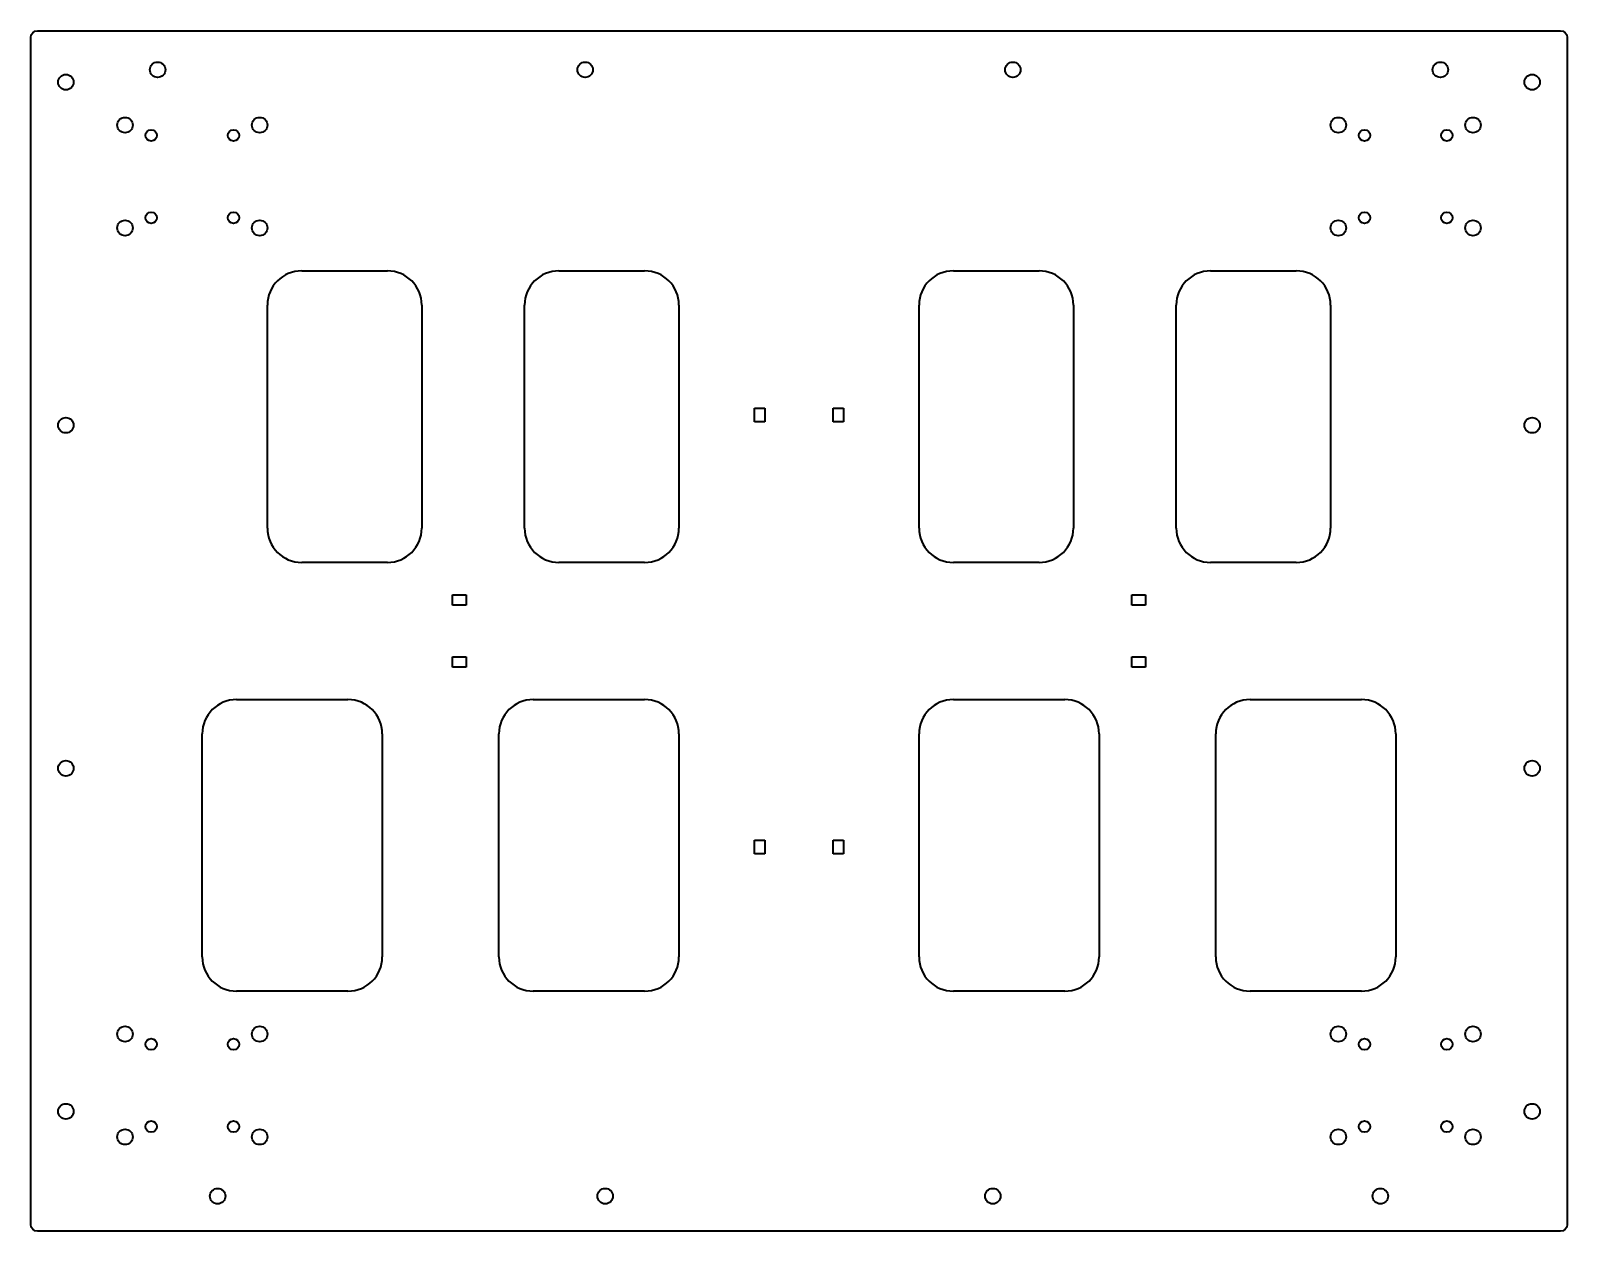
# Model space of a CAD drawing. Header units: millimetres. Extents: x 0 to 896, y 0 to 700.
import ezdxf

# ---------------------------------------------------------------- set-up
doc = ezdxf.new("R2010")
doc.units = ezdxf.units.MM
doc.layers.add('SIMUMAK Visible (ISO)', color=7, linetype='Continuous', lineweight=35)

# ---------------------------------------------------------------- blocks, each defined once
blk = doc.blocks.new('GLD-V003-BASE002_Sheet_GLD-V003-BASE002')
at = {"layer": 'SIMUMAK Visible (ISO)'}
for p, q in [((-444, 350), (444, 350)), ((-448, -346), (-448, 346)), ((448, 346), (448, -346)), ((-290, 210), (-240, 210)), ((-140, 210), (-90, 210)), ((90, 210), (140, 210)), ((240, 210), (290, 210)), ((-310, 60), (-310, 190)), ((-220, 190), (-220, 60)), ((-160, 60), (-160, 190)), ((-70, 190), (-70, 60)), ((70, 60), (70, 190)), ((160, 190), (160, 60)), ((220, 60), (220, 190)), ((310, 190), (310, 60)), ((-26, 130), (-20, 130)), ((-26, 122), (-26, 130)), ((-20, 130), (-20, 122)), ((20, 130), (26, 130)), ((20, 122), (20, 130)), ((26, 130), (26, 122)), ((-20, 122), (-26, 122)), ((26, 122), (20, 122)), ((-240, 40), (-290, 40)), ((-90, 40), (-140, 40)), ((140, 40), (90, 40)), ((290, 40), (240, 40)), ((-202, 21), (-194, 21)), ((-202, 15), (-202, 21)), ((-194, 21), (-194, 15)), ((194, 21), (202, 21)), ((194, 15), (194, 21)), ((202, 21), (202, 15)), ((-194, 15), (-202, 15)), ((202, 15), (194, 15)), ((-202, -15), (-194, -15)), ((-202, -21), (-202, -15)), ((-194, -15), (-194, -21)), ((194, -15), (202, -15)), ((194, -21), (194, -15)), ((202, -15), (202, -21)), ((-194, -21), (-202, -21)), ((202, -21), (194, -21)), ((-328, -40), (-263, -40)), ((-155, -40), (-90, -40)), ((90, -40), (155, -40)), ((263, -40), (328, -40)), ((-348, -190), (-348, -60)), ((-243, -60), (-243, -190)), ((-175, -190), (-175, -60)), ((-70, -60), (-70, -190)), ((70, -190), (70, -60)), ((175, -60), (175, -190)), ((243, -190), (243, -60)), ((348, -60), (348, -190)), ((-26, -122), (-20, -122)), ((-26, -130), (-26, -122)), ((-20, -122), (-20, -130)), ((20, -122), (26, -122)), ((20, -130), (20, -122)), ((26, -122), (26, -130)), ((-20, -130), (-26, -130)), ((26, -130), (20, -130)), ((-263, -210), (-328, -210)), ((-90, -210), (-155, -210)), ((155, -210), (90, -210)), ((328, -210), (263, -210)), ((444, -350), (-444, -350))]:
    blk.add_line(p, q, dxfattribs=at)
for centre, radius in [((-374, 327.26), 4.5), ((-124.67, 327.26), 4.5), ((124.67, 327.26), 4.5), ((374, 327.26), 4.5), ((-427.5, 320), 4.5), ((427.5, 320), 4.5), ((-393, 295), 4.5), ((-314.5, 295), 4.5), ((314.5, 295), 4.5), ((393, 295), 4.5), ((-377.75, 289), 3.3), ((-329.75, 289), 3.3), ((329.75, 289), 3.3), ((377.75, 289), 3.3), ((-377.75, 241), 3.3), ((-329.75, 241), 3.3), ((329.75, 241), 3.3), ((377.75, 241), 3.3), ((-393, 235), 4.5), ((-314.5, 235), 4.5), ((314.5, 235), 4.5), ((393, 235), 4.5), ((-427.5, 119.97), 4.5), ((427.5, 119.97), 4.5), ((-427.5, -80.07), 4.5), ((427.5, -80.07), 4.5), ((-393, -235), 4.5), ((-314.5, -235), 4.5), ((314.5, -235), 4.5), ((393, -235), 4.5), ((-377.75, -241), 3.3), ((-329.75, -241), 3.3), ((329.75, -241), 3.3), ((377.75, -241), 3.3), ((-427.5, -280.1), 4.5), ((427.5, -280.1), 4.5), ((-377.75, -289), 3.3), ((-329.75, -289), 3.3), ((329.75, -289), 3.3), ((377.75, -289), 3.3), ((-393, -295), 4.5), ((-314.5, -295), 4.5), ((314.5, -295), 4.5), ((393, -295), 4.5), ((-339, -329.5), 4.5), ((-113, -329.5), 4.5), ((113, -329.5), 4.5), ((339, -329.5), 4.5)]:
    blk.add_circle(centre, radius, dxfattribs=at)
at = {"layer": 'SIMUMAK Visible (ISO)', "extrusion": (0, 0, -1)}
for centre, start, end in [((444, 346), 0, 90), ((-444, 346), 90, 180), ((444, -346), 270, 360), ((-444, -346), 180, 270)]:
    blk.add_arc(centre, 4, start, end, dxfattribs=at)
at = {"layer": 'SIMUMAK Visible (ISO)'}
for centre, start, end in [((-290, 190), 90, 180), ((-240, 190), 360, 90), ((-140, 190), 90, 180), ((-90, 190), 0, 90), ((90, 190), 90, 180), ((140, 190), 0, 90), ((240, 190), 90, 180), ((290, 190), 0, 90), ((-290, 60), 180, 270), ((-240, 60), 270, 0), ((-140, 60), 180, 270), ((-90, 60), 270, 360), ((90, 60), 180, 270), ((140, 60), 270, 360), ((240, 60), 180, 270), ((290, 60), 270, 360), ((-328, -60), 90, 180), ((-263, -60), 0, 90), ((-155, -60), 90, 180), ((-90, -60), 0, 90), ((90, -60), 90, 180), ((155, -60), 0, 90), ((263, -60), 90, 180), ((328, -60), 0, 90), ((-328, -190), 180, 270), ((-263, -190), 270, 0), ((-155, -190), 180, 270), ((-90, -190), 270, 360), ((90, -190), 180, 270), ((155, -190), 270, 360), ((263, -190), 180, 270), ((328, -190), 270, 360)]:
    blk.add_arc(centre, 20, start, end, dxfattribs=at)

msp = doc.modelspace()

# ---------------------------------------------------------------- block references
msp.add_blockref('GLD-V003-BASE002_Sheet_GLD-V003-BASE002', (448, 350))

doc.saveas('drawing.dxf')
